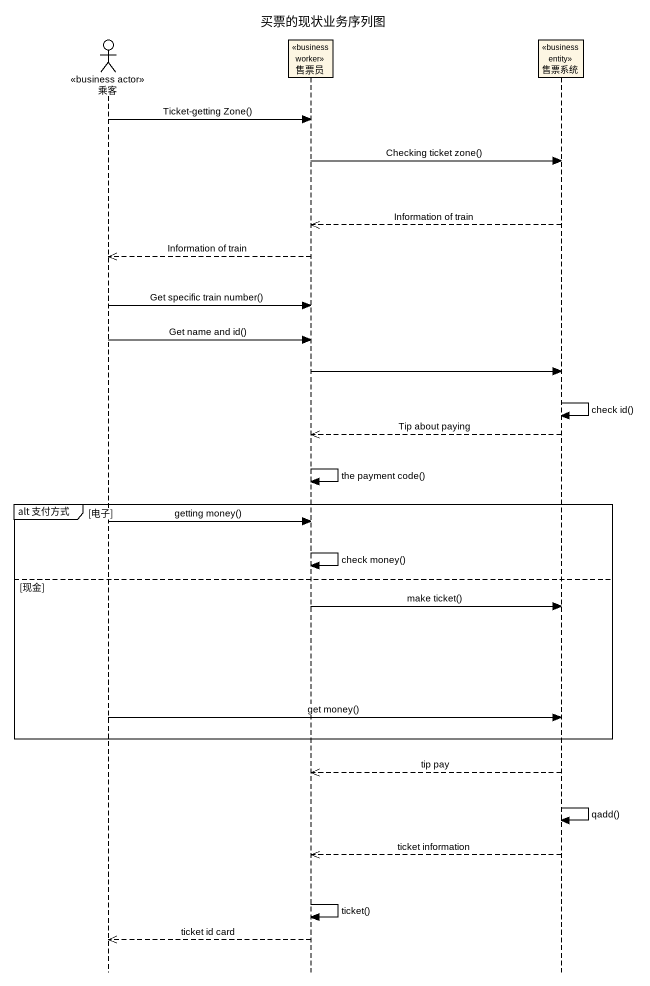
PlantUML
@startuml
title 买票的现状业务序列图
hide footbox
actor 乘客 <<business actor>>
participant 售票员 <<business worker>>
participant 售票系统 <<business entity>>

乘客 -> 售票员 : Ticket-getting Zone()
售票员 -> 售票系统 : Checking ticket zone()
售票系统 -->> 售票员 : Information of train
售票员 -->> 乘客 : Information of train
乘客 -> 售票员 : Get specific train number()
乘客 -> 售票员 : Get name and id()
售票员 -> 售票系统
售票系统 -> 售票系统 : check id()
售票系统 -->> 售票员 : Tip about paying
售票员 -> 售票员 : the payment code()
group alt 支付方式 [电子]
  乘客 -> 售票员 : getting money()
  售票员 -> 售票员 : check money()
else 现金
  售票员 -> 售票系统 : make ticket()
  乘客 -> 售票系统 : get money()
end
售票系统 -->> 售票员 : tip pay
售票系统 -> 售票系统 : qadd()
售票系统 -->> 售票员 : ticket information
售票员 -> 售票员 : ticket()
售票员 -->> 乘客 : ticket id card
@enduml
